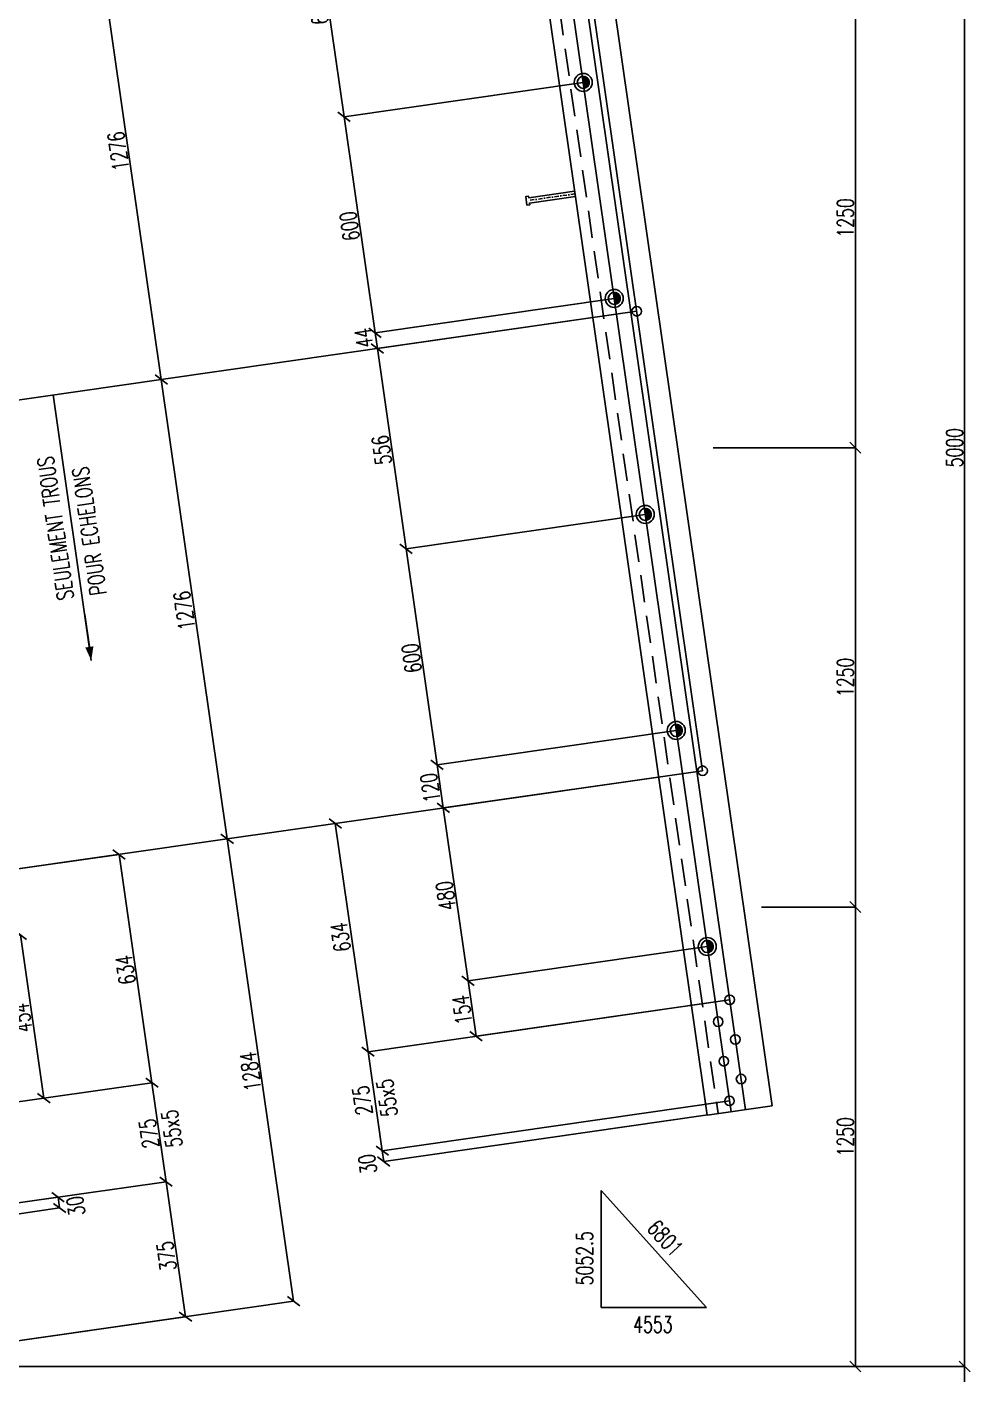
# Model space of a CAD drawing. Extents: x 72871 to 85036, y -56371 to -47761.
# Drawn here: x 80802 to 83394, y -54345 to -50641 of the extents above; entities that cross this region are included whole.
import ezdxf

# ---------------------------------------------------------------- set-up
doc = ezdxf.new("R2010")
doc.units = 0
doc.header["$LTSCALE"] = 150
doc.header["$MEASUREMENT"] = 0
doc.linetypes.add('DASHDOT', pattern=[1, 0.5, -0.25, 0, -0.25])
doc.linetypes.add('DASHED', pattern=[0.75, 0.5, -0.25])
doc.layers.get('0').update_dxf_attribs({"linetype": 'CONTINUOUS'})
for name, color, linetype in [('035B', 7, 'CONTINUOUS'), ('ASSI', 3, 'CONTINUOUS'), ('Echelon', 3, 'CONTINUOUS'), ('FORI', 2, 'CONTINUOUS'), ('LINEA_ANG', 2, 'CONTINUOUS'), ('LS', 7, 'CONTINUOUS'), ('MZ', 6, 'DASHDOT'), ('QT_MAL', 7, 'CONTINUOUS'), ('QT_MPR', 7, 'CONTINUOUS'), ('QT_MSP', 7, 'CONTINUOUS'), ('TRAT-Y', 7, 'DASHED')]:
    doc.layers.add(name, color=color, linetype=linetype)
doc.styles.add('MONO', font='romans.shx', dxfattribs={"width": 0.7})
doc.styles.add('QUOTE', font='ROMANS8.SHX', dxfattribs={"width": 0.7})
doc.styles.add('RS', font='ROMANS8.shx', dxfattribs={"width": 0.7})
doc.styles.get("Standard").update_dxf_attribs({"font": 'ROMANS8.SHX', "width": 0.7})
doc.dimstyles.new('TRATTO', dxfattribs={"dimscale": 0, "dimtxt": 45, "dimasz": 30, "dimexe": 0, "dimexo": 0, "dimgap": 5, "dimtad": 1, "dimrnd": 0.5, "dimdsep": 46, "dimtxsty": 'RS', "dimblk1": 'OBLIQUE', "dimblk2": 'OBLIQUE', "dimsah": 1, "dimcen": 0.09, "dimclrd": 2, "dimclre": 2, "dimclrt": 7, "dimadec": 0, "dimazin": 0, "dimtfac": 1, "dimtix": 1, "dimtmove": 2, "dimatfit": 3, "dimfxl": 1, "dimtolj": 1, "dimtzin": 0, "dimarcsym": 0})

# ---------------------------------------------------------------- blocks, each defined once
blk = doc.blocks.new('16')
blk.add_circle((0, 0), 1)
blk = doc.blocks.new('ASSE98')
blk.add_line((0, 0), (1, 0))
at = {"color": 7, "style": 'QUOTE', "width": 0.5, "flags": 1}
for tag, p in [('TI', (1.38308, 6.82731)), ('DI_S', (1.38308, 6.42178)), ('D_S', (1.38308, 6.02092)), ('E_S', (1.38308, 5.68065)), ('NFORI', (1.36454, 5.29792)), ('ALAR', (1.36349, 4.93246)), ('FAM', (1.3775, 4.54645)), ('ALA', (1.38308, 4.19257)), ('DISP2', (1.38308, 3.84971)), ('DISP1', (1.38308, 3.50686)), ('PINZAF', (1.38308, 3.164)), ('PINZAI', (1.38308, 2.82114)), ('TRP', (1.38308, 2.47829)), ('NP', (1.38308, 2.13543)), ('SV', (1.38308, 1.79257)), ('PESO', (1.38308, 1.44971)), ('QUA', (1.38308, 1.10686)), ('LUN', (1.38308, 0.764)), ('PROF', (1.38308, 0.42114)), ('POS', (1.38308, 0.07829))]:
    blk.add_attdef(tag, p, '', height=0.2, dxfattribs=at)
at = {"color": 7, "flags": 1}
for tag, p in [('LAV1', (3.07431, 6.82847)), ('LAV2', (3.07431, 6.49513)), ('LAV3', (3.07431, 6.1618)), ('LAV4', (3.07431, 5.82847)), ('LAV5', (3.07431, 5.49513)), ('LAV6', (3.07431, 5.1618)), ('LAV7', (3.07431, 4.82847)), ('LAV8', (3.07431, 4.49513)), ('LAV9', (3.07431, 4.1618)), ('LAV10', (3.07431, 3.82847))]:
    blk.add_attdef(tag, p, '', height=0.2, dxfattribs=at)
blk = doc.blocks.new('_OBLIQUE')
at = {"color": 0, "linetype": 'ByBlock'}
blk.add_line((-0.5, -0.5), (0.5, 0.5), dxfattribs=at)
blk = doc.blocks.new('*D18')
at = {"layer": 'QT_MPR', "color": 2, "lineweight": -2, "transparency": 16777216}
for p, q in [((79683.3, -50534.6), (80989.9, -50347.1)), ((80989.9, -50347.1), (81171.2, -51610.2)), ((79864.6, -51797.7), (81171.2, -51610.2))]:
    blk.add_line(p, q, dxfattribs=at)
at = {"layer": 'QT_MPR', "color": 2, "lineweight": -2, "transparency": 16777216, "xscale": 30, "yscale": 30, "zscale": 30}
for p, rotation in [((80989.9, -50347.1), 98.16615670567533), ((81171.2, -51610.2), 278.1661567056753)]:
    blk.add_blockref('_OBLIQUE', p, dxfattribs=dict(at, rotation=rotation))
at = {"layer": 'QT_MPR', "color": 7, "transparency": 16777216, "insert": (81053.3, -50982.6), "char_height": 45, "attachment_point": 5, "rotation": 98.1662, "style": 'RS'}
blk.add_mtext('\\A1;1276', dxfattribs=at)
blk = doc.blocks.new('*D19')
at = {"layer": 'QT_MPR', "color": 2, "lineweight": -2, "transparency": 16777216}
for p, q in [((79864.6, -51797.7), (81171.2, -51610.2)), ((81171.2, -51610.2), (81352.4, -52873.3)), ((80045.8, -53060.8), (81352.4, -52873.3))]:
    blk.add_line(p, q, dxfattribs=at)
at = {"layer": 'QT_MPR', "color": 2, "lineweight": -2, "transparency": 16777216, "xscale": 30, "yscale": 30, "zscale": 30}
for p, rotation in [((81171.2, -51610.2), 98.16615670567533), ((81352.4, -52873.3), 278.1661567056753)]:
    blk.add_blockref('_OBLIQUE', p, dxfattribs=dict(at, rotation=rotation))
at = {"layer": 'QT_MPR', "color": 7, "transparency": 16777216, "insert": (81234.6, -52245.6), "char_height": 45, "attachment_point": 5, "rotation": 98.1662, "style": 'RS'}
blk.add_mtext('\\A1;1276', dxfattribs=at)
blk = doc.blocks.new('*D20')
at = {"layer": 'QT_MPR', "color": 2, "lineweight": -2, "transparency": 16777216}
for p, q in [((80045.8, -53060.8), (81352.4, -52873.3)), ((81352.4, -52873.3), (81534.8, -54144.3)), ((80283.6, -54323.8), (81534.8, -54144.3))]:
    blk.add_line(p, q, dxfattribs=at)
at = {"layer": 'QT_MPR', "color": 2, "lineweight": -2, "transparency": 16777216, "xscale": 30, "yscale": 30, "zscale": 30}
for p, rotation in [((81352.4, -52873.3), 98.16615670567533), ((81534.8, -54144.3), 278.1661567056753)]:
    blk.add_blockref('_OBLIQUE', p, dxfattribs=dict(at, rotation=rotation))
at = {"layer": 'QT_MPR', "color": 7, "transparency": 16777216, "insert": (81416.4, -53512.7), "char_height": 45, "attachment_point": 5, "rotation": 98.1662, "style": 'RS'}
blk.add_mtext('\\A1;1284', dxfattribs=at)
blk = doc.blocks.new('*D29')
at = {"layer": 'QT_MPR', "color": 2, "lineweight": -2, "transparency": 16777216}
for p, q in [((80045.8, -53060.8), (81055.5, -52915.9)), ((81055.5, -52915.9), (81145.5, -53543.5)), ((80151.7, -53686.1), (81145.5, -53543.5))]:
    blk.add_line(p, q, dxfattribs=at)
at = {"layer": 'QT_MPR', "color": 2, "lineweight": -2, "transparency": 16777216, "xscale": 30, "yscale": 30, "zscale": 30}
for p, rotation in [((81055.5, -52915.9), 98.16615670567533), ((81145.5, -53543.5), 278.1661567056753)]:
    blk.add_blockref('_OBLIQUE', p, dxfattribs=dict(at, rotation=rotation))
at = {"layer": 'QT_MPR', "color": 7, "transparency": 16777216, "insert": (81073.3, -53233.6), "char_height": 45, "attachment_point": 5, "rotation": 98.1662, "style": 'RS'}
blk.add_mtext('\\A1;634', dxfattribs=at)
blk = doc.blocks.new('*D30')
at = {"layer": 'QT_MPR', "color": 2, "lineweight": -2, "transparency": 16777216}
for p, q in [((80151.7, -53686.1), (81145.5, -53543.5)), ((81145.5, -53543.5), (81184.6, -53815.7)), ((80230.4, -53952.6), (81184.6, -53815.7))]:
    blk.add_line(p, q, dxfattribs=at)
at = {"layer": 'QT_MPR', "color": 2, "lineweight": -2, "transparency": 16777216, "xscale": 30, "yscale": 30, "zscale": 30}
for p, rotation in [((81145.5, -53543.5), 98.16615670567533), ((81184.6, -53815.7), 278.1661567056753)]:
    blk.add_blockref('_OBLIQUE', p, dxfattribs=dict(at, rotation=rotation))
at = {"layer": 'QT_MPR', "color": 7, "transparency": 16777216, "insert": (81200.2, -53670), "char_height": 45, "attachment_point": 5, "rotation": 98.1662, "style": 'RS'}
blk.add_mtext('\\A1;55x5', dxfattribs=at)
blk = doc.blocks.new('*D31')
at = {"layer": 'QT_MPR', "color": 2, "lineweight": -2, "transparency": 16777216}
for p, q in [((80151.7, -53686.1), (81145.5, -53543.5)), ((81145.5, -53543.5), (81184.6, -53815.7)), ((80230.4, -53952.6), (81184.6, -53815.7))]:
    blk.add_line(p, q, dxfattribs=at)
at = {"layer": 'QT_MPR', "color": 2, "lineweight": -2, "transparency": 16777216, "xscale": 30, "yscale": 30, "zscale": 30}
for p, rotation in [((81145.5, -53543.5), 98.16615670567533), ((81184.6, -53815.7), 278.1661567056753)]:
    blk.add_blockref('_OBLIQUE', p, dxfattribs=dict(at, rotation=rotation))
at = {"layer": 'QT_MPR', "color": 7, "transparency": 16777216, "insert": (81137.8, -53683.5), "char_height": 45, "attachment_point": 5, "rotation": 98.1662, "style": 'RS'}
blk.add_mtext('\\A1;275', dxfattribs=at)
blk = doc.blocks.new('*D32')
at = {"layer": 'QT_MPR', "color": 2, "lineweight": -2, "transparency": 16777216}
for p, q in [((80230.4, -53952.6), (80887.6, -53858.3)), ((80887.6, -53858.3), (80891.9, -53888)), ((80298, -53973.2), (80891.9, -53888))]:
    blk.add_line(p, q, dxfattribs=at)
at = {"layer": 'QT_MPR', "color": 2, "lineweight": -2, "transparency": 16777216, "xscale": 30, "yscale": 30, "zscale": 30}
for p, rotation in [((80887.6, -53858.3), 98.16615670567533), ((80891.9, -53888), 278.1661567056753)]:
    blk.add_blockref('_OBLIQUE', p, dxfattribs=dict(at, rotation=rotation))
at = {"layer": 'QT_MPR', "color": 7, "transparency": 16777216, "insert": (80936.5, -53882.4), "char_height": 45, "attachment_point": 5, "rotation": 98.1662, "style": 'RS'}
blk.add_mtext('\\A1;30', dxfattribs=at)
blk = doc.blocks.new('*D33')
at = {"layer": 'QT_MPR', "color": 2, "lineweight": -2, "transparency": 16777216}
for p, q in [((80230.4, -53952.6), (81184.6, -53815.7)), ((81184.6, -53815.7), (81237.9, -54186.9)), ((80283.6, -54323.8), (81237.9, -54186.9))]:
    blk.add_line(p, q, dxfattribs=at)
at = {"layer": 'QT_MPR', "color": 2, "lineweight": -2, "transparency": 16777216, "xscale": 30, "yscale": 30, "zscale": 30}
for p, rotation in [((81184.6, -53815.7), 98.16615670567533), ((81237.9, -54186.9), 278.1661567056753)]:
    blk.add_blockref('_OBLIQUE', p, dxfattribs=dict(at, rotation=rotation))
at = {"layer": 'QT_MPR', "color": 7, "transparency": 16777216, "insert": (81186.1, -54020.1), "char_height": 45, "attachment_point": 5, "rotation": 98.1662, "style": 'RS'}
blk.add_mtext('\\A1;375', dxfattribs=at)
blk = doc.blocks.new('*D43')
at = {"layer": 'QT_MPR', "color": 2, "lineweight": -2, "transparency": 16777216}
for p, q in [((82659, -52685.8), (81649.4, -52830.6)), ((81649.4, -52830.6), (81739.5, -53458.3)), ((82733.3, -53315.6), (81739.5, -53458.3))]:
    blk.add_line(p, q, dxfattribs=at)
at = {"layer": 'QT_MPR', "color": 2, "lineweight": -2, "transparency": 16777216, "xscale": 30, "yscale": 30, "zscale": 30}
for p, rotation in [((81649.4, -52830.6), 98.16615670567533), ((81739.5, -53458.3), 278.1661567056753)]:
    blk.add_blockref('_OBLIQUE', p, dxfattribs=dict(at, rotation=rotation))
at = {"layer": 'QT_MPR', "color": 7, "transparency": 16777216, "insert": (81664.2, -53143.4), "char_height": 45, "attachment_point": 5, "rotation": 98.1662, "style": 'RS'}
blk.add_mtext('\\A1;634', dxfattribs=at)
blk = doc.blocks.new('*D44')
at = {"layer": 'QT_MPR', "color": 2, "lineweight": -2, "transparency": 16777216}
for p, q in [((82733.3, -53315.6), (81739.5, -53458.3)), ((81739.5, -53458.3), (81778.5, -53730.5)), ((82732.7, -53593.5), (81778.5, -53730.5))]:
    blk.add_line(p, q, dxfattribs=at)
at = {"layer": 'QT_MPR', "color": 2, "lineweight": -2, "transparency": 16777216, "xscale": 30, "yscale": 30, "zscale": 30}
for p, rotation in [((81739.5, -53458.3), 98.16615670567533), ((81778.5, -53730.5), 278.1661567056753)]:
    blk.add_blockref('_OBLIQUE', p, dxfattribs=dict(at, rotation=rotation))
at = {"layer": 'QT_MPR', "color": 7, "transparency": 16777216, "insert": (81791.9, -53585.3), "char_height": 45, "attachment_point": 5, "rotation": 98.1662, "style": 'RS'}
blk.add_mtext('\\A1;55x5', dxfattribs=at)
blk = doc.blocks.new('*D45')
at = {"layer": 'QT_MPR', "color": 2, "lineweight": -2, "transparency": 16777216}
for p, q in [((82733.3, -53315.6), (81739.5, -53458.3)), ((81739.5, -53458.3), (81778.5, -53730.5)), ((82732.7, -53593.5), (81778.5, -53730.5))]:
    blk.add_line(p, q, dxfattribs=at)
at = {"layer": 'QT_MPR', "color": 2, "lineweight": -2, "transparency": 16777216, "xscale": 30, "yscale": 30, "zscale": 30}
for p, rotation in [((81739.5, -53458.3), 98.16615670567533), ((81778.5, -53730.5), 278.1661567056753)]:
    blk.add_blockref('_OBLIQUE', p, dxfattribs=dict(at, rotation=rotation))
at = {"layer": 'QT_MPR', "color": 7, "transparency": 16777216, "insert": (81723.9, -53592.3), "char_height": 45, "attachment_point": 5, "rotation": 98.1662, "style": 'RS'}
blk.add_mtext('\\A1;275', dxfattribs=at)
blk = doc.blocks.new('*D46')
at = {"layer": 'QT_MPR', "color": 2, "lineweight": -2, "transparency": 16777216}
for p, q in [((82732.7, -53593.5), (81778.5, -53730.5)), ((82673.7, -53632.3), (81782.8, -53760.2)), ((81778.5, -53730.5), (81782.8, -53760.2))]:
    blk.add_line(p, q, dxfattribs=at)
at = {"layer": 'QT_MPR', "color": 2, "lineweight": -2, "transparency": 16777216, "xscale": 30, "yscale": 30, "zscale": 30}
for p, rotation in [((81778.5, -53730.5), 98.16615670567533), ((81782.8, -53760.2), 278.1661567056753)]:
    blk.add_blockref('_OBLIQUE', p, dxfattribs=dict(at, rotation=rotation))
at = {"layer": 'QT_MPR', "color": 7, "transparency": 16777216, "insert": (81738.4, -53767.3), "char_height": 45, "attachment_point": 5, "rotation": 98.1662, "style": 'RS'}
blk.add_mtext('\\A1;30', dxfattribs=at)
blk = doc.blocks.new('*D62')
at = {"layer": 'LS', "color": 2, "lineweight": -2, "transparency": 16777216}
for p, q in [((80283.6, -54323.8), (83378.9, -54323.8)), ((83378.9, -54323.8), (83378.9, -54625.5)), ((82106.9, -54625.5), (83378.9, -54625.5))]:
    blk.add_line(p, q, dxfattribs=at)
at = {"layer": 'LS', "color": 2, "lineweight": -2, "transparency": 16777216, "xscale": 30, "yscale": 30, "zscale": 30}
for p, rotation in [((83378.9, -54323.8), 90), ((83378.9, -54625.5), 270)]:
    blk.add_blockref('_OBLIQUE', p, dxfattribs=dict(at, rotation=rotation))
at = {"layer": 'LS', "color": 7, "transparency": 16777216, "insert": (83351.4, -54474.7), "char_height": 45, "attachment_point": 5, "rotation": 90, "style": 'RS'}
blk.add_mtext('\\A1;300', dxfattribs=at)
blk = doc.blocks.new('*D63')
at = {"layer": 'LS', "color": 2, "lineweight": -2, "transparency": 16777216}
for p, q in [((82374.4, -49271.5), (83378.9, -49271.5)), ((83378.9, -54323.8), (83378.9, -49271.5)), ((80283.6, -54323.8), (83378.9, -54323.8))]:
    blk.add_line(p, q, dxfattribs=at)
at = {"layer": 'LS', "color": 2, "lineweight": -2, "transparency": 16777216, "xscale": 30, "yscale": 30, "zscale": 30}
for p, rotation in [((83378.9, -49271.5), 90), ((83378.9, -54323.8), 270)]:
    blk.add_blockref('_OBLIQUE', p, dxfattribs=dict(at, rotation=rotation))
at = {"layer": 'LS', "color": 7, "transparency": 16777216, "insert": (83351.4, -51797.7), "char_height": 45, "attachment_point": 5, "rotation": 90, "style": 'RS'}
blk.add_mtext('\\A1;5000', dxfattribs=at)
blk = doc.blocks.new('*D64')
at = {"layer": 'LS', "color": 2, "lineweight": -2, "transparency": 16777216}
for p, q in [((82820.6, -53060.8), (83078.9, -53060.8)), ((83078.9, -54323.8), (83078.9, -53060.8)), ((80283.6, -54323.8), (83078.9, -54323.8))]:
    blk.add_line(p, q, dxfattribs=at)
at = {"layer": 'LS', "color": 2, "lineweight": -2, "transparency": 16777216, "xscale": 30, "yscale": 30, "zscale": 30}
for p, rotation in [((83078.9, -53060.8), 90), ((83078.9, -54323.8), 270)]:
    blk.add_blockref('_OBLIQUE', p, dxfattribs=dict(at, rotation=rotation))
at = {"layer": 'LS', "color": 7, "transparency": 16777216, "insert": (83051.4, -53692.3), "char_height": 45, "attachment_point": 5, "rotation": 90, "style": 'RS'}
blk.add_mtext('\\A1;1250', dxfattribs=at)
blk = doc.blocks.new('*D65')
at = {"layer": 'LS', "color": 2, "lineweight": -2, "transparency": 16777216}
for p, q in [((82688.1, -51797.7), (83078.9, -51797.7)), ((83078.9, -53060.8), (83078.9, -51797.7)), ((82820.6, -53060.8), (83078.9, -53060.8))]:
    blk.add_line(p, q, dxfattribs=at)
at = {"layer": 'LS', "color": 2, "lineweight": -2, "transparency": 16777216, "xscale": 30, "yscale": 30, "zscale": 30}
for p, rotation in [((83078.9, -51797.7), 90), ((83078.9, -53060.8), 270)]:
    blk.add_blockref('_OBLIQUE', p, dxfattribs=dict(at, rotation=rotation))
at = {"layer": 'LS', "color": 7, "transparency": 16777216, "insert": (83051.4, -52429.2), "char_height": 45, "attachment_point": 5, "rotation": 90, "style": 'RS'}
blk.add_mtext('\\A1;1250', dxfattribs=at)
blk = doc.blocks.new('*D66')
at = {"layer": 'LS', "color": 2, "lineweight": -2, "transparency": 16777216}
for p, q in [((82529, -50534.6), (83078.9, -50534.6)), ((83078.9, -51797.7), (83078.9, -50534.6)), ((82688.1, -51797.7), (83078.9, -51797.7))]:
    blk.add_line(p, q, dxfattribs=at)
at = {"layer": 'LS', "color": 2, "lineweight": -2, "transparency": 16777216, "xscale": 30, "yscale": 30, "zscale": 30}
for p, rotation in [((83078.9, -50534.6), 90), ((83078.9, -51797.7), 270)]:
    blk.add_blockref('_OBLIQUE', p, dxfattribs=dict(at, rotation=rotation))
at = {"layer": 'LS', "color": 7, "transparency": 16777216, "insert": (83051.4, -51166.1), "char_height": 45, "attachment_point": 5, "rotation": 90, "style": 'RS'}
blk.add_mtext('\\A1;1250', dxfattribs=at)
blk = doc.blocks.new('A$C6E393FD9')
at = {"layer": 'Echelon'}
blk.add_lwpolyline([(2.5, 0), (0, 19.8), (168.6, 41.4), (167.9, 47.2), (177.8, 48.5), (181.8, 17.1), (171.9, 15.8), (171.2, 21.6), (2.5, 0)], close=True, dxfattribs=at)
at = {"layer": 'MZ', "ltscale": 0.2}
blk.add_line((1.3, 9.9), (179.8, 32.8), dxfattribs=at)
blk = doc.blocks.new('P20')
at = {"color": 0}
for p, q in [((0, 0.98), (0.02, 1)), ((0, 0.94), (0.06, 1)), ((1, -0.01), (0, 0.99)), ((0, 0.89), (0.1, 0.99)), ((0, 0.85), (0.14, 0.99)), ((0, 0.8), (0.18, 0.98)), ((0, 0.76), (0.22, 0.98)), ((0, 0.71), (0.25, 0.97)), ((0, 0.67), (0.29, 0.96)), ((1, -0.05), (0, 0.95)), ((0, 0.62), (0.32, 0.95)), ((0, 0.58), (0.36, 0.93)), ((0, 0.53), (0.39, 0.92)), ((0, 0.49), (0.42, 0.91)), ((1, -0.09), (0, 0.9)), ((0, 0.44), (0.45, 0.89)), ((0, 0.4), (0.48, 0.88)), ((0.99, -0.13), (0, 0.86)), ((0, 0.35), (0.51, 0.86)), ((0, 0.31), (0.54, 0.84)), ((0, 0.26), (0.56, 0.83)), ((0.99, -0.17), (0, 0.81)), ((0, 0.22), (0.59, 0.81)), ((0, 0.17), (0.61, 0.79)), ((0.98, -0.21), (0, 0.77)), ((0, 0.13), (0.64, 0.77)), ((0, 0.08), (0.66, 0.75)), ((0, 0.04), (0.69, 0.73)), ((0.97, -0.25), (0, 0.72)), ((0, -0.01), (0.71, 0.7)), ((0.96, -0.28), (0, 0.68)), ((0, -0.05), (0.73, 0.68)), ((0, -0.1), (0.75, 0.66)), ((0.95, -0.32), (0, 0.63)), ((0, -0.14), (0.77, 0.63)), ((0, -0.19), (0.79, 0.61)), ((0.94, -0.35), (0, 0.59)), ((0, -0.23), (0.81, 0.58)), ((0, -0.28), (0.83, 0.56)), ((0.92, -0.38), (0, 0.54)), ((0, -0.32), (0.85, 0.53)), ((0.91, -0.41), (0, 0.5)), ((0, -0.36), (0.87, 0.5)), ((0, -0.41), (0.88, 0.47)), ((0.9, -0.44), (0, 0.45)), ((0, -0.45), (0.9, 0.44)), ((0.88, -0.47), (0, 0.41)), ((0, -0.5), (0.91, 0.41)), ((0, -0.54), (0.92, 0.38)), ((0.87, -0.5), (0, 0.36)), ((0, -0.59), (0.94, 0.35)), ((0.85, -0.53), (0, 0.32)), ((0, -0.63), (0.95, 0.31)), ((0, -0.68), (0.96, 0.28)), ((0.83, -0.56), (0, 0.27)), ((0, -0.72), (0.97, 0.25)), ((0.81, -0.58), (0, 0.23)), ((0, -0.77), (0.98, 0.21)), ((0.79, -0.61), (0, 0.18)), ((0, -0.81), (0.99, 0.17)), ((0.77, -0.63), (0, 0.14)), ((0, -0.86), (0.99, 0.13)), ((0.75, -0.66), (0, 0.09)), ((0, -0.9), (1, 0.09)), ((0.73, -0.68), (0, 0.05)), ((0, -0.95), (1, 0.05)), ((0.71, -0.7), (0, 0.01)), ((0, -0.99), (1, 0.01)), ((1, 0.04), (0.04, 1)), ((1, 0.09), (0.09, 1)), ((0.99, 0.14), (0.14, 0.99)), ((0.98, 0.19), (0.19, 0.98)), ((0.97, 0.25), (0.25, 0.97)), ((0.95, 0.31), (0.31, 0.95)), ((0.92, 0.38), (0.38, 0.92)), ((0.88, 0.47), (0.47, 0.88)), ((0.81, 0.59), (0.59, 0.81)), ((0.69, -0.73), (0, -0.04)), ((0.66, -0.75), (0, -0.08)), ((0.64, -0.77), (0, -0.13)), ((0.61, -0.79), (0, -0.17)), ((0.59, -0.81), (0, -0.22)), ((0.56, -0.83), (0, -0.26)), ((0.54, -0.84), (0, -0.31)), ((0.51, -0.86), (0, -0.35)), ((0.48, -0.88), (0, -0.4)), ((0.45, -0.89), (0, -0.44)), ((0.42, -0.91), (0, -0.49)), ((0.39, -0.92), (0, -0.53)), ((0.36, -0.93), (0, -0.58)), ((0.32, -0.95), (0, -0.62)), ((0.29, -0.96), (0, -0.67)), ((0.25, -0.97), (0, -0.71)), ((0.22, -0.98), (0, -0.76)), ((0.18, -0.98), (0, -0.8)), ((0.14, -0.99), (0, -0.85)), ((0.1, -0.99), (0, -0.89)), ((0.04, -1), (1, -0.04)), ((0.09, -1), (1, -0.09)), ((0.14, -0.99), (0.99, -0.14)), ((0.19, -0.98), (0.98, -0.19)), ((0.25, -0.97), (0.97, -0.25)), ((0.31, -0.95), (0.95, -0.31)), ((0.38, -0.92), (0.92, -0.38)), ((0.47, -0.88), (0.88, -0.47)), ((0.59, -0.81), (0.81, -0.59))]:
    blk.add_line(p, q, dxfattribs=at)
for radius in [1.5, 1]:
    blk.add_circle((0, 0), radius)
blk = doc.blocks.new('*D120')
at = {"layer": 'QT_MSP', "color": 2, "lineweight": -2, "transparency": 16777216}
for p, q in [((80126.9, -53231.2), (80784.1, -53136.9)), ((80784.1, -53136.9), (80848.6, -53586.1)), ((80151.7, -53686.1), (80848.6, -53586.1))]:
    blk.add_line(p, q, dxfattribs=at)
at = {"layer": 'QT_MSP', "color": 2, "lineweight": -2, "transparency": 16777216, "xscale": 30, "yscale": 30, "zscale": 30}
for p, rotation in [((80784.1, -53136.9), 98.16615670567533), ((80848.6, -53586.1), 278.1661567056753)]:
    blk.add_blockref('_OBLIQUE', p, dxfattribs=dict(at, rotation=rotation))
at = {"layer": 'QT_MSP', "color": 7, "transparency": 16777216, "insert": (80789.1, -53365.4), "char_height": 45, "attachment_point": 5, "rotation": 98.1662, "style": 'RS'}
blk.add_mtext('\\A1;454', dxfattribs=at)
blk = doc.blocks.new('*D125')
at = {"layer": 'QT_MSP', "color": 2, "lineweight": -2, "transparency": 16777216}
for p, q in [((82245.7, -50199.5), (81588.4, -50293.8)), ((81588.4, -50293.8), (81673.7, -50887.8)), ((82330.9, -50793.4), (81673.7, -50887.8))]:
    blk.add_line(p, q, dxfattribs=at)
at = {"layer": 'QT_MSP', "color": 2, "lineweight": -2, "transparency": 16777216, "xscale": 30, "yscale": 30, "zscale": 30}
for p, rotation in [((81588.4, -50293.8), 98.1661567056713), ((81673.7, -50887.8), 278.1661567056713)]:
    blk.add_blockref('_OBLIQUE', p, dxfattribs=dict(at, rotation=rotation))
at = {"layer": 'QT_MSP', "color": 7, "transparency": 16777216, "insert": (81603.8, -50594.7), "char_height": 45, "attachment_point": 5, "rotation": 98.1662, "style": 'RS'}
blk.add_mtext('\\A1;600', dxfattribs=at)
blk = doc.blocks.new('*D126')
at = {"layer": 'QT_MSP', "color": 2, "lineweight": -2, "transparency": 16777216}
for p, q in [((82330.9, -50793.4), (81673.7, -50887.8)), ((81673.7, -50887.8), (81758.9, -51481.7)), ((82416.2, -51387.4), (81758.9, -51481.7))]:
    blk.add_line(p, q, dxfattribs=at)
at = {"layer": 'QT_MSP', "color": 2, "lineweight": -2, "transparency": 16777216, "xscale": 30, "yscale": 30, "zscale": 30}
for p, rotation in [((81673.7, -50887.8), 98.1661567056713), ((81758.9, -51481.7), 278.1661567056713)]:
    blk.add_blockref('_OBLIQUE', p, dxfattribs=dict(at, rotation=rotation))
at = {"layer": 'QT_MSP', "color": 7, "transparency": 16777216, "insert": (81689.1, -51188.6), "char_height": 45, "attachment_point": 5, "rotation": 98.1662, "style": 'RS'}
blk.add_mtext('\\A1;600', dxfattribs=at)
blk = doc.blocks.new('*D127')
at = {"layer": 'QT_MSP', "color": 2, "lineweight": -2, "transparency": 16777216}
for p, q in [((82416.2, -51387.4), (81758.9, -51481.7)), ((82477.8, -51422.7), (81765.1, -51525)), ((81758.9, -51481.7), (81765.1, -51525))]:
    blk.add_line(p, q, dxfattribs=at)
at = {"layer": 'QT_MSP', "color": 2, "lineweight": -2, "transparency": 16777216, "xscale": 30, "yscale": 30, "zscale": 30}
for p, rotation in [((81758.9, -51481.7), 98.1661567056713), ((81765.1, -51525), 278.1661567056713)]:
    blk.add_blockref('_OBLIQUE', p, dxfattribs=dict(at, rotation=rotation))
at = {"layer": 'QT_MSP', "color": 7, "transparency": 16777216, "insert": (81727.6, -51495.8), "char_height": 45, "attachment_point": 5, "rotation": 98.1662, "style": 'RS'}
blk.add_mtext('\\A1;44', dxfattribs=at)
blk = doc.blocks.new('*D128')
at = {"layer": 'QT_MSP', "color": 2, "lineweight": -2, "transparency": 16777216}
for p, q in [((82477.8, -51422.7), (81765.1, -51525)), ((81765.1, -51525), (81844.1, -52075.6)), ((82501.4, -51981.3), (81844.1, -52075.6))]:
    blk.add_line(p, q, dxfattribs=at)
at = {"layer": 'QT_MSP', "color": 2, "lineweight": -2, "transparency": 16777216, "xscale": 30, "yscale": 30, "zscale": 30}
for p, rotation in [((81765.1, -51525), 98.1661567056713), ((81844.1, -52075.6), 278.1661567056713)]:
    blk.add_blockref('_OBLIQUE', p, dxfattribs=dict(at, rotation=rotation))
at = {"layer": 'QT_MSP', "color": 7, "transparency": 16777216, "insert": (81777.4, -51804.2), "char_height": 45, "attachment_point": 5, "rotation": 98.1662, "style": 'RS'}
blk.add_mtext('\\A1;556', dxfattribs=at)
blk = doc.blocks.new('*D129')
at = {"layer": 'QT_MSP', "color": 2, "lineweight": -2, "transparency": 16777216}
for p, q in [((82501.4, -51981.3), (81844.1, -52075.6)), ((81844.1, -52075.6), (81929.3, -52669.5)), ((82586.6, -52575.2), (81929.3, -52669.5))]:
    blk.add_line(p, q, dxfattribs=at)
at = {"layer": 'QT_MSP', "color": 2, "lineweight": -2, "transparency": 16777216, "xscale": 30, "yscale": 30, "zscale": 30}
for p, rotation in [((81844.1, -52075.6), 98.1661567056713), ((81929.3, -52669.5), 278.1661567056713)]:
    blk.add_blockref('_OBLIQUE', p, dxfattribs=dict(at, rotation=rotation))
at = {"layer": 'QT_MSP', "color": 7, "transparency": 16777216, "insert": (81859.5, -52376.5), "char_height": 45, "attachment_point": 5, "rotation": 98.1662, "style": 'RS'}
blk.add_mtext('\\A1;600', dxfattribs=at)
blk = doc.blocks.new('*D130')
at = {"layer": 'QT_MSP', "color": 2, "lineweight": -2, "transparency": 16777216}
for p, q in [((82586.6, -52575.2), (81929.3, -52669.5)), ((81929.3, -52669.5), (81946.4, -52788)), ((82659, -52685.8), (81946.4, -52788))]:
    blk.add_line(p, q, dxfattribs=at)
at = {"layer": 'QT_MSP', "color": 2, "lineweight": -2, "transparency": 16777216, "xscale": 30, "yscale": 30, "zscale": 30}
for p, rotation in [((81929.3, -52669.5), 98.1661567056713), ((81946.4, -52788), 278.1661567056713)]:
    blk.add_blockref('_OBLIQUE', p, dxfattribs=dict(at, rotation=rotation))
at = {"layer": 'QT_MSP', "color": 7, "transparency": 16777216, "insert": (81910.6, -52732.7), "char_height": 45, "attachment_point": 5, "rotation": 98.1662, "style": 'RS'}
blk.add_mtext('\\A1;120', dxfattribs=at)
blk = doc.blocks.new('*D131')
at = {"layer": 'QT_MSP', "color": 2, "lineweight": -2, "transparency": 16777216}
for p, q in [((82659, -52685.8), (81946.4, -52788)), ((81946.4, -52788), (82014.6, -53263.4)), ((82671.8, -53169.1), (82014.6, -53263.4))]:
    blk.add_line(p, q, dxfattribs=at)
at = {"layer": 'QT_MSP', "color": 2, "lineweight": -2, "transparency": 16777216, "xscale": 30, "yscale": 30, "zscale": 30}
for p, rotation in [((81946.4, -52788), 98.1661567056713), ((82014.6, -53263.4), 278.1661567056713)]:
    blk.add_blockref('_OBLIQUE', p, dxfattribs=dict(at, rotation=rotation))
at = {"layer": 'QT_MSP', "color": 7, "transparency": 16777216, "insert": (81953.2, -53029.6), "char_height": 45, "attachment_point": 5, "rotation": 98.1662, "style": 'RS'}
blk.add_mtext('\\A1;480', dxfattribs=at)
blk = doc.blocks.new('*D132')
at = {"layer": 'QT_MSP', "color": 2, "lineweight": -2, "transparency": 16777216}
for p, q in [((82671.8, -53169.1), (82014.6, -53263.4)), ((82014.6, -53263.4), (82036.4, -53415.6)), ((82733.3, -53315.6), (82036.4, -53415.6))]:
    blk.add_line(p, q, dxfattribs=at)
at = {"layer": 'QT_MSP', "color": 2, "lineweight": -2, "transparency": 16777216, "xscale": 30, "yscale": 30, "zscale": 30}
for p, rotation in [((82014.6, -53263.4), 98.1661567056713), ((82036.4, -53415.6), 278.1661567056713)]:
    blk.add_blockref('_OBLIQUE', p, dxfattribs=dict(at, rotation=rotation))
at = {"layer": 'QT_MSP', "color": 7, "transparency": 16777216, "insert": (81998.3, -53343.4), "char_height": 45, "attachment_point": 5, "rotation": 98.1662, "style": 'RS'}
blk.add_mtext('\\A1;154', dxfattribs=at)
blk = doc.blocks.new('QUOTF')
at = {"layer": 'LS', "color": 2}
blk.add_line((7.5, 0), (25.5, 0), dxfattribs=at)
blk.add_solid([(7.5, 2.25), (0, 0), (7.5, -2.25)], dxfattribs=at)

msp = doc.modelspace()

# ---------------------------------------------------------------- linework, layer by layer
at = {"layer": 'LINEA_ANG'}
for p, q in [((81915.997, -48366.557), (82671.673, -53632.614)), ((82849.848, -53607.046), (82094.172, -48340.989)), ((82671.673, -53632.614), (82849.848, -53607.046))]:
    msp.add_line(p, q, dxfattribs=at)
at = {"layer": 'LS', "color": 6}
for p, q in [((82737.058, -53623.618), (81981.382, -48357.561)), ((82776.652, -53617.936), (82020.977, -48351.879)), ((82659.05, -52685.759), (82102.842, -48809.728)), ((82380.252, -53840.364), (82380.252, -54161.582)), ((82669.726, -54161.582), (82380.252, -53840.364)), ((82380.252, -54161.582), (82669.726, -54161.582))]:
    msp.add_line(p, q, dxfattribs=at)
at = {"layer": 'LS', "color": 2}
for p, q in [((81171.184, -51610.185), (82477.8, -51422.687)), ((80874.226, -51652.799), (80978.959, -52382.648)), ((81352.434, -52873.258), (81649.392, -52830.644))]:
    msp.add_line(p, q, dxfattribs=at)
at = {"layer": 'TRAT-Y'}
msp.add_line((81945.693, -48362.295), (82701.369, -53628.352), dxfattribs=at)

# ---------------------------------------------------------------- block references
at = {"layer": 'ASSI', "xscale": 5320, "rotation": 278.1661567056713}
msp.add_blockref('ASSE98', (81915.997, -48366.557), dxfattribs=at)
at = {"layer": 'FORI'}
for name, p, xscale, yscale, zscale, rotation in [('P20', (82330.93, -50793.443), 16.5, 16.5, 16.5, 7.543052222774039), ('P20', (82416.156, -51387.36), 16.5, 16.5, 16.5, 7.543052222774039), ('16', (82477.8, -51422.687), -13.00000000000001, 13, 13, 15.90911523134661), ('P20', (82501.383, -51981.276), 16.5, 16.5, 16.5, 7.543052222774039), ('P20', (82586.61, -52575.192), 16.5, 16.5, 16.5, 7.543052222774039), ('16', (82659.05, -52685.759), -13, 13, 13, 16.33231341134668), ('P20', (82671.836, -53169.108), 16.5, 16.5, 16.5, 7.543052222774039), ('16', (82733.274, -53315.649), -13, 13, 13, 16.33231341134668), ('16', (82701.493, -53375.774), -13, 13, 13, 16.33231341134668), ('16', (82748.899, -53424.534), -13, 13, 13, 16.33231341134668), ('16', (82717.117, -53484.658), -13, 13, 13, 16.33231341134668), ('16', (82764.524, -53533.419), -13, 13, 13, 16.33231341134668), ('16', (82732.742, -53593.543), -13, 13, 13, 16.33231341134668)]:
    msp.add_blockref(name, p, dxfattribs=dict(at, xscale=xscale, yscale=yscale, zscale=zscale, rotation=rotation))
at = {"layer": 'LS', "color": 6, "xscale": -0.7500000000000001, "yscale": 0.7500000000000001, "zscale": 0.75, "rotation": 15.46336600834773}
msp.add_blockref('A$C6E393FD9', (82311.114, -51106.692), dxfattribs=at)
at = {"layer": 'QT_MAL', "color": 2, "xscale": 4.999999999999999, "yscale": 4.999999999999999, "zscale": 4.999999999999999, "rotation": 98.16615670567636}
msp.add_blockref('QUOTF', (80978.959, -52382.648), dxfattribs=at)

# ---------------------------------------------------------------- texts
at = {"layer": '035B', "style": 'MONO', "width": 0.7}
for s, rotation, p in [('6801', 312.593524, (82503.137, -53946.524)), ('5052.5', 90, (82357.422, -54100.598))]:
    msp.add_text(s, height=45, rotation=rotation, dxfattribs=at).set_placement(p)
msp.add_text('4553', height=45, dxfattribs=at).set_placement((82468.386, -54231.002))
at = {"layer": 'QT_MPR', "color": 7, "style": 'RS', "width": 0.7}
for s, p in [('SEULEMENT TROUS', (80931.325, -52213.318)), ('POUR ECHELONS', (81021.26, -52200.413))]:
    msp.add_text(s, height=45, rotation=98.166157, dxfattribs=at).set_placement(p)

# ---------------------------------------------------------------- dimensions: what is measured, and where the dimension line sits
at = {"layer": 'LS', "color": 6}
for base, p1, p2, text, picture, middle in [((83378.886, -49271.539), (80283.642, -54323.828), (82374.441, -49271.539), '5000', '*D63', (83351.386, -51797.684)), ((83078.886, -50534.612), (82688.115, -51797.684), (82528.956, -50534.612), '1250', '*D66', (83051.386, -51166.148)), ((83078.886, -51797.684), (82820.605, -53060.756), (82688.115, -51797.684), '1250', '*D65', (83051.386, -52429.22)), ((83078.886, -53060.756), (80283.642, -54323.828), (82820.605, -53060.756), '1250', '*D64', (83051.386, -53692.292)), ((83378.886, -54625.528), (80283.642, -54323.828), (82106.882, -54625.528), '300', '*D62', (83351.386, -54474.678))]:
    dim = msp.add_linear_dim(base=base, p1=p1, p2=p2, angle=90, text=text, dimstyle='TRATTO', override={"dimscale": 1}, dxfattribs=at)
    dim.commit()
    dim.dimension.update_dxf_attribs({"geometry": picture, "text_midpoint": middle})
at = {"layer": 'QT_MPR'}
for base, p1, p2, text, picture, middle in [((81171.184, -51610.185), (79683.318, -50534.612), (79864.568, -51797.684), '1276', '*D18', (81053.338, -50982.555)), ((81352.434, -52873.258), (79864.568, -51797.684), (80045.818, -53060.756), '1276', '*D19', (81234.588, -52245.628)), ((81739.455, -53458.262), (82659.05, -52685.759), (82733.274, -53315.649), '634', '*D43', (81664.202, -53143.436)), ((81534.825, -54144.284), (80045.818, -53060.756), (80283.642, -54323.828), '1284', '*D20', (81416.409, -53512.677)), ((81145.539, -53543.488), (80045.818, -53060.756), (80151.719, -53686.101), '634', '*D29', (81073.286, -53233.586)), ((81778.517, -53730.474), (82733.274, -53315.649), (82732.742, -53593.543), '275', '*D45', (81723.921, -53592.287)), ((81778.517, -53730.474), (82733.274, -53315.649), (82732.742, -53593.543), '55x5', '*D44', (81791.888, -53585.348)), ((81184.601, -53815.7), (80151.719, -53686.101), (80230.375, -53952.631), '55x5', '*D30', (81200.209, -53670.006)), ((81184.601, -53815.7), (80151.719, -53686.101), (80230.375, -53952.631), '275', '*D31', (81137.848, -53683.501)), ((81782.778, -53760.169), (82732.742, -53593.543), (82673.653, -53632.329), '30', '*D46', (81738.442, -53767.314)), ((81237.867, -54186.898), (80230.375, -53952.631), (80283.642, -54323.828), '375', '*D33', (81186.144, -54020.053)), ((80891.904, -53888.009), (80230.375, -53952.631), (80297.988, -53973.236), '30', '*D32', (80936.46, -53882.398))]:
    dim = msp.add_linear_dim(base=base, p1=p1, p2=p2, angle=98.166157, text=text, dimstyle='TRATTO', override={"dimscale": 1}, dxfattribs=at)
    dim.commit()
    dim.dimension.update_dxf_attribs({"geometry": picture, "text_midpoint": middle, "dimtype": 160})
at = {"layer": 'QT_MSP'}
for base, p1, p2, text, picture, middle in [((81673.663, -50887.761), (82245.703, -50199.527), (82330.93, -50793.443), '600', '*D125', (81603.828, -50594.709)), ((81758.889, -51481.677), (82330.93, -50793.443), (82416.156, -51387.36), '600', '*D126', (81689.055, -51188.625)), ((81765.1, -51524.959), (82416.156, -51387.36), (82477.8, -51422.687), '44', '*D127', (81727.571, -51495.751)), ((81844.116, -52075.593), (82477.8, -51422.687), (82501.383, -51981.276), '556', '*D128', (81777.387, -51804.182)), ((81929.342, -52669.509), (82501.383, -51981.276), (82586.61, -52575.192), '600', '*D129', (81859.508, -52376.457)), ((81946.35, -52788.031), (82586.61, -52575.192), (82659.05, -52685.759), '120', '*D130', (81910.625, -52732.676)), ((82014.569, -53263.425), (82659.05, -52685.759), (82671.836, -53169.108), '480', '*D131', (81953.238, -53029.635)), ((80848.58, -53586.102), (80126.856, -53231.238), (80151.719, -53686.101), '454', '*D120', (80789.131, -53365.417)), ((82036.413, -53415.649), (82671.836, -53169.108), (82733.274, -53315.649), '154', '*D132', (81998.27, -53343.443))]:
    dim = msp.add_linear_dim(base=base, p1=p1, p2=p2, angle=98.166157, text=text, dimstyle='TRATTO', override={"dimscale": 1}, dxfattribs=at)
    dim.commit()
    dim.dimension.update_dxf_attribs({"geometry": picture, "text_midpoint": middle, "dimtype": 160})

doc.saveas('drawing.dxf')
